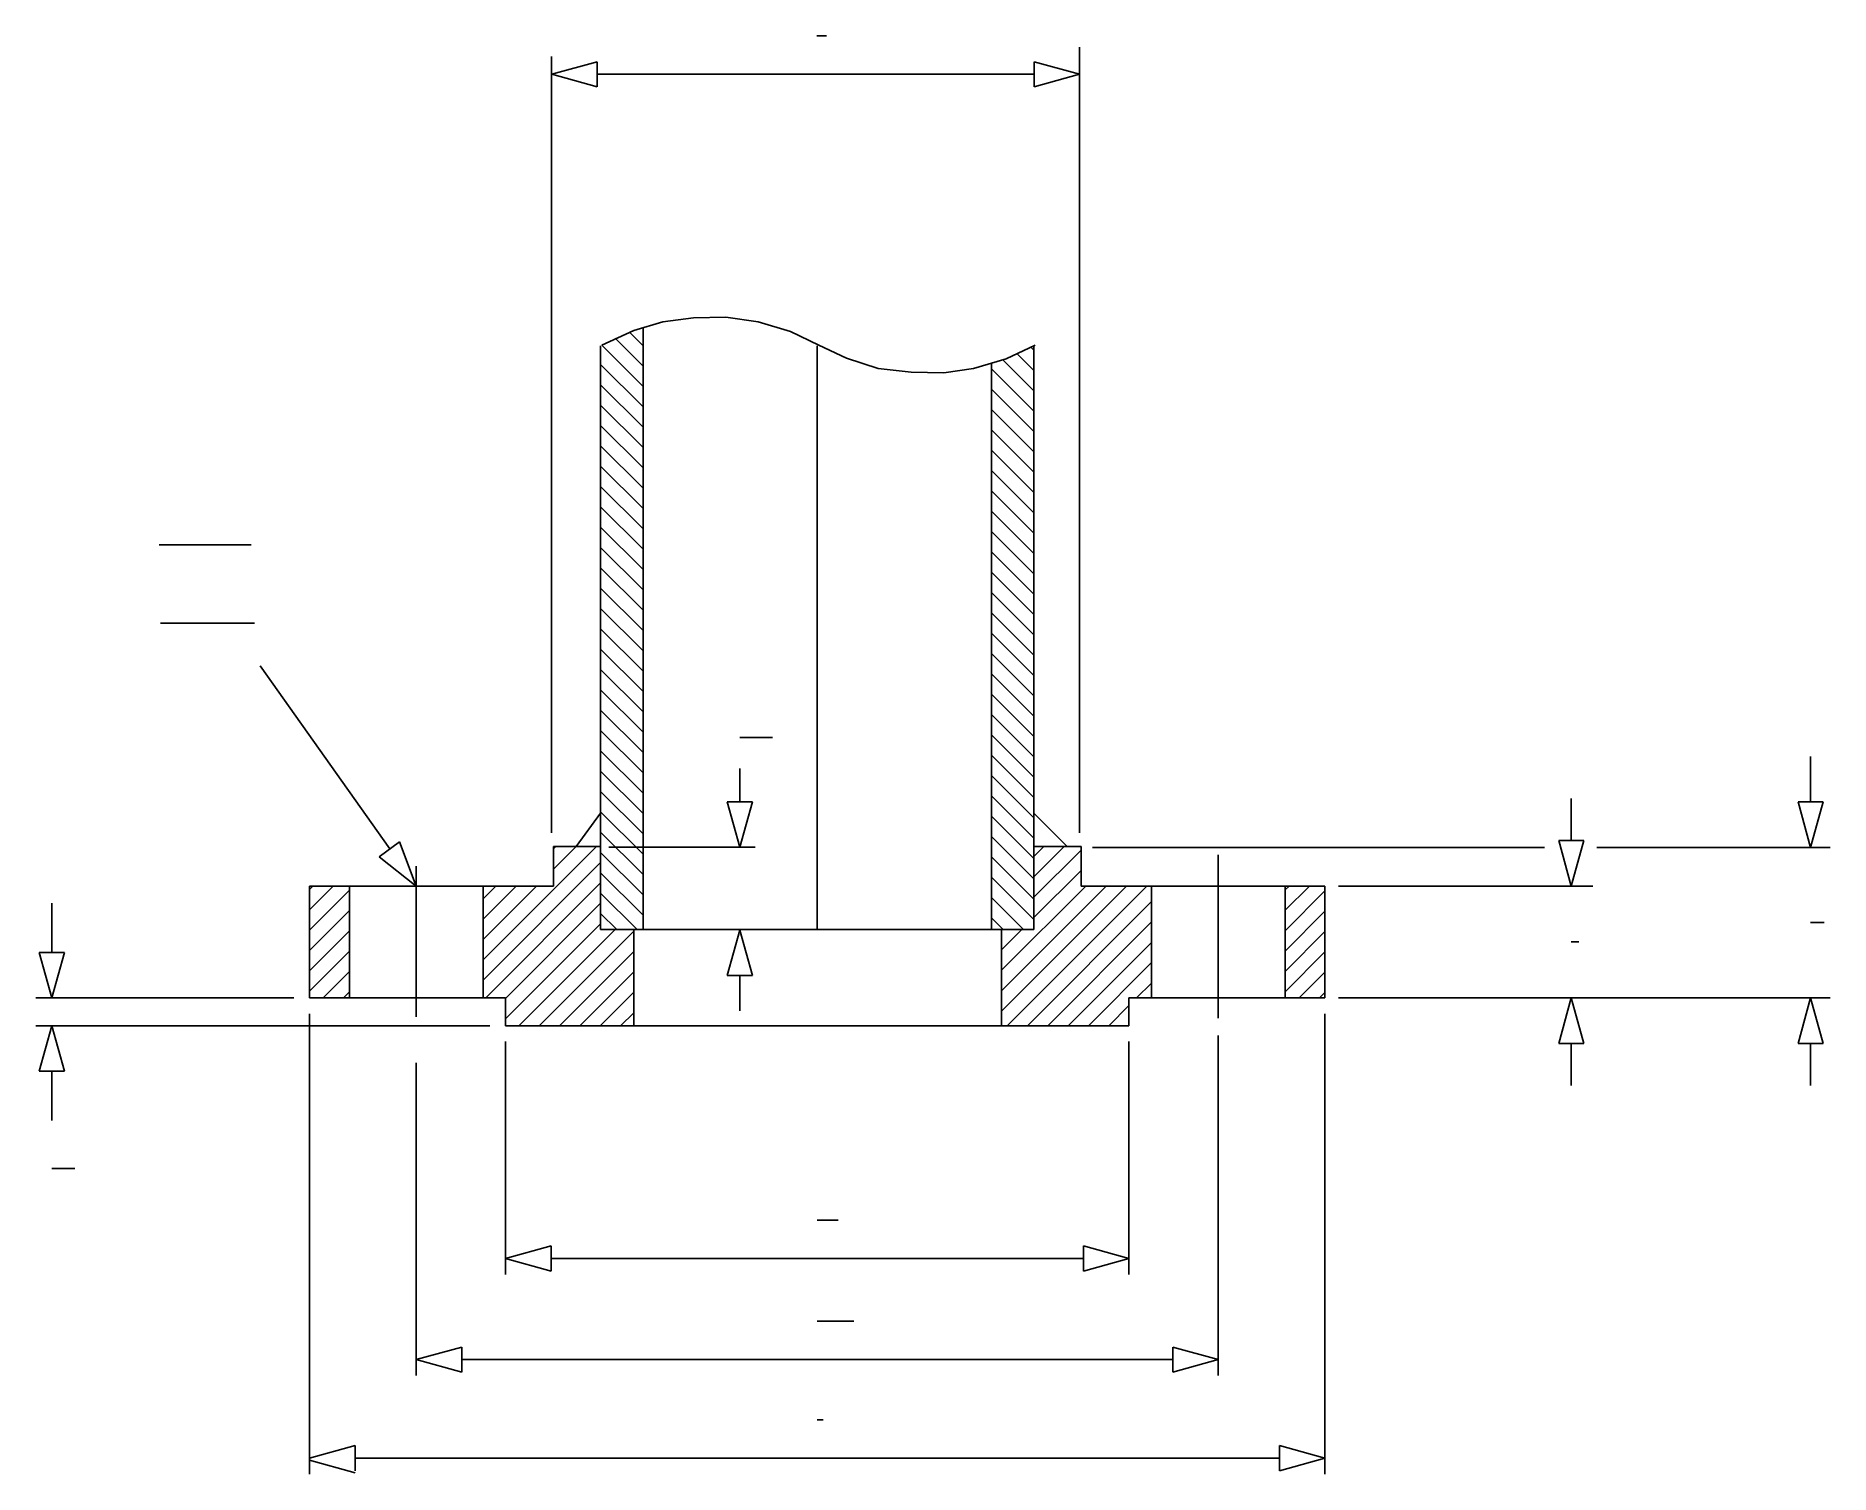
# Model space of a CAD drawing. Extents: x 391 to 1326, y 214 to 964.
import ezdxf

# ---------------------------------------------------------------- set-up
doc = ezdxf.new("R2010")
doc.units = 0
doc.header["$MEASUREMENT"] = 0
doc.layers.add('-1', color=7, linetype='CONTINUOUS')
doc.layers.add('1', color=7, linetype='CONTINUOUS')

msp = doc.modelspace()

# ---------------------------------------------------------------- linework, layer by layer
at = {"layer": '-1', "color": 5, "linetype": 'Continuous'}
for p, q in [((797.89, 964.13), (802.89, 964.13)), ((1316.22, 501.71), (1323.22, 501.71)), ((1191.37, 491.64), (1195.37, 491.64)), ((398.84, 373.54), (410.84, 373.54)), ((798.07, 346.57), (809.08, 346.57)), ((798.09, 293.82), (817.09, 293.82)), ((798.11, 242.43), (801.11, 242.43))]:
    msp.add_line(p, q, dxfattribs=at)
at = {"layer": '-1', "color": 3, "linetype": 'Continuous'}
for p, q in [((683, 944.13), (911, 944.13)), ((575.22, 540.17), (507.61, 635.66)), ((580.23, 543.83), (569.64, 536.1)), ((588.92, 520.81), (580.23, 543.83)), ((588.92, 520.81), (569.64, 536.1)), ((1070.05, 520.81), (1202.64, 520.81)), ((398.84, 486.17), (398.84, 511.88)), ((398.84, 462.46), (392.29, 486.17)), ((405.4, 486.17), (392.29, 486.17)), ((398.84, 462.46), (405.4, 486.17)), ((525.02, 462.46), (390.54, 462.46)), ((1070.05, 462.46), (1326.38, 462.46)), ((533.32, 454.16), (533.32, 214.13)), ((1062.89, 454.16), (1062.89, 214.13)), ((627.27, 447.96), (390.54, 447.96)), ((398.84, 447.96), (392.29, 424.24)), ((398.84, 447.96), (405.4, 424.24)), ((1007.24, 442.93), (1007.24, 265.52)), ((635.57, 439.66), (635.57, 318.27)), ((960.59, 439.66), (960.59, 318.27)), ((392.29, 424.24), (405.4, 424.24)), ((398.84, 398.54), (398.84, 424.24)), ((588.92, 428.54), (588.92, 265.52)), ((635.57, 326.57), (659.28, 333.13)), ((659.28, 320.02), (659.28, 333.13)), ((960.59, 326.57), (936.88, 333.13)), ((936.88, 333.13), (936.88, 320.02)), ((635.57, 326.57), (659.28, 320.02)), ((659.28, 326.57), (936.88, 326.57)), ((960.59, 326.57), (936.88, 320.02)), ((588.92, 273.82), (612.63, 280.37)), ((588.92, 273.82), (612.63, 267.26)), ((612.63, 267.26), (612.63, 280.37)), ((612.63, 273.82), (983.53, 273.82)), ((1007.24, 273.82), (983.53, 280.37)), ((983.53, 280.37), (983.53, 267.26)), ((1007.24, 273.82), (983.53, 267.26)), ((533.32, 222.43), (557.03, 228.99)), ((557.03, 215.87), (557.03, 228.99)), ((1062.89, 222.43), (1039.17, 228.99)), ((1039.17, 228.99), (1039.17, 215.87)), ((533.32, 221.43), (557.03, 214.88)), ((557.03, 222.43), (1039.17, 222.43)), ((1062.89, 222.43), (1039.17, 215.87))]:
    msp.add_line(p, q, dxfattribs=at)
at = {"layer": '-1', "color": 2, "linetype": 'Continuous'}
for p, q in [((454.79, 698.8), (502.79, 698.8)), ((455.56, 657.84), (504.56, 657.84))]:
    msp.add_line(p, q, dxfattribs=at)
at = {"layer": '-1', "color": 7, "linetype": 'Continuous'}
for p, q in [((660.53, 541.34), (660.53, 520.81)), ((533.32, 520.81), (533.32, 462.46)), ((533.32, 520.81), (660.53, 520.81)), ((554.06, 520.81), (554.06, 462.46)), ((623.78, 520.81), (623.78, 462.46)), ((935.67, 520.81), (1062.89, 520.81)), ((972.38, 520.81), (972.38, 462.46)), ((1042.1, 520.81), (1042.1, 462.46)), ((1062.89, 520.81), (1062.89, 462.46)), ((533.32, 462.46), (635.57, 462.46)), ((635.57, 462.46), (635.57, 447.96)), ((960.59, 462.46), (960.59, 447.96)), ((960.59, 462.46), (1062.89, 462.46)), ((635.57, 447.96), (960.59, 447.96))]:
    msp.add_line(p, q, dxfattribs=at)
at = {"layer": '-1', "color": 4, "linetype": 'Continuous'}
for p, q in [((1007.24, 537.14), (1007.24, 451.9)), ((588.92, 531.16), (588.92, 452.65))]:
    msp.add_line(p, q, dxfattribs=at)
at = {"layer": '1', "color": 3, "linetype": 'Continuous'}
for p, q in [((934.83, 548.6), (934.83, 958.25)), ((659.51, 548.6), (659.51, 953.37)), ((659.64, 944.14), (683.36, 950.69)), ((683.36, 950.69), (683.36, 937.58)), ((934.95, 944.14), (911.24, 950.69)), ((911.24, 950.69), (911.24, 937.58)), ((659.64, 944.14), (683.36, 937.58)), ((683.36, 944.14), (716.89, 944.14)), ((871.54, 944.14), (911.24, 944.14)), ((934.95, 944.14), (911.24, 937.58)), ((757.71, 564.77), (757.71, 582.01)), ((1316.22, 588.36), (1316.22, 564.67)), ((757.71, 541.06), (751.16, 564.77)), ((764.27, 564.77), (751.16, 564.77)), ((757.71, 541.06), (764.27, 564.77)), ((1191.37, 566.49), (1191.37, 544.52)), ((1316.22, 540.96), (1309.66, 564.67)), ((1322.78, 564.67), (1309.66, 564.67)), ((1316.22, 540.96), (1322.78, 564.67)), ((1191.37, 520.81), (1184.81, 544.52)), ((1197.93, 544.52), (1184.81, 544.52)), ((1191.37, 520.81), (1197.93, 544.52)), ((689.47, 541.06), (765.67, 541.06)), ((941.73, 540.96), (1177.34, 540.96)), ((1204.67, 540.96), (1326.38, 540.96)), ((757.71, 497.84), (751.16, 474.13)), ((757.71, 497.84), (764.27, 474.13)), ((751.16, 474.13), (764.27, 474.13)), ((757.71, 455.77), (757.71, 474.13)), ((1191.37, 462.46), (1184.81, 438.75)), ((1191.37, 462.46), (1197.93, 438.75)), ((1316.22, 462.46), (1309.66, 438.75)), ((1316.22, 462.46), (1322.78, 438.75)), ((1184.81, 438.75), (1197.93, 438.75)), ((1191.37, 438.75), (1191.37, 416.8)), ((1309.66, 438.75), (1322.78, 438.75)), ((1316.22, 438.75), (1316.22, 416.8))]:
    msp.add_line(p, q, dxfattribs=at)
at = {"layer": '1', "color": 4, "linetype": 'Continuous'}
for p, q in [((702.38, 810.58), (717.62, 814.94)), ((717.62, 814.94), (733.59, 817.15)), ((733.59, 817.15), (750.44, 817.45)), ((750.44, 817.45), (767.3, 814.94)), ((767.3, 814.94), (784.15, 810.06)), ((685.68, 802.88), (702.38, 810.58)), ((707.24, 791.93), (692.7, 806.47)), ((707.24, 802.53), (700.14, 809.64)), ((707.24, 498.09), (707.24, 812.11)), ((784.15, 810.06), (798.94, 802.82)), ((685.12, 541.34), (685.12, 802.57)), ((707.24, 781.32), (685.68, 802.88)), ((798.08, 802.57), (798.08, 498.09)), ((798.94, 802.82), (813.43, 796.02)), ((813.43, 796.02), (829.84, 790.7)), ((879.52, 790.7), (896.67, 795.73)), ((896.67, 795.73), (911.75, 802.82)), ((911.03, 789.66), (902.48, 798.22)), ((911.03, 800.27), (909.55, 801.75)), ((911.03, 541.34), (911.03, 802.57)), ((707.24, 770.71), (685.12, 792.83)), ((829.84, 790.7), (846.99, 788.78)), ((846.99, 788.78), (864.14, 788.49)), ((864.14, 788.49), (879.52, 790.7)), ((888.92, 498.09), (888.92, 793.03)), ((911.03, 768.45), (888.92, 790.56)), ((911.03, 779.06), (894.98, 795.11)), ((707.24, 760.11), (685.12, 782.23)), ((911.03, 757.84), (888.92, 779.96)), ((707.24, 749.5), (685.12, 771.62)), ((911.03, 747.24), (888.92, 769.35)), ((707.24, 738.89), (685.12, 761.01)), ((911.03, 736.63), (888.92, 758.74)), ((707.24, 728.29), (685.12, 750.41)), ((707.24, 717.68), (685.12, 739.8)), ((911.03, 726.03), (888.92, 748.14)), ((911.03, 715.42), (888.92, 737.53)), ((707.24, 707.07), (685.12, 729.19)), ((911.03, 704.81), (888.92, 726.92)), ((707.24, 696.47), (685.12, 718.59)), ((911.03, 694.21), (888.92, 716.32)), ((707.24, 685.86), (685.12, 707.98)), ((911.03, 683.6), (888.92, 705.71)), ((707.24, 675.25), (685.12, 697.37)), ((911.03, 672.99), (888.92, 695.1)), ((707.24, 664.65), (685.12, 686.77)), ((911.03, 662.39), (888.92, 684.5)), ((707.24, 654.04), (685.12, 676.16)), ((911.03, 651.78), (888.92, 673.89)), ((707.24, 643.43), (685.12, 665.55)), ((911.03, 641.17), (888.92, 663.28)), ((707.24, 632.83), (685.12, 654.95)), ((911.03, 630.57), (888.92, 652.68)), ((707.24, 622.22), (685.12, 644.34)), ((911.03, 619.96), (888.92, 642.07)), ((707.24, 611.61), (685.12, 633.73)), ((911.03, 609.35), (888.92, 631.46)), ((707.24, 601.01), (685.12, 623.13)), ((911.03, 598.75), (888.92, 620.86)), ((707.24, 590.4), (685.12, 612.52)), ((911.03, 588.14), (888.92, 610.25)), ((707.24, 579.79), (685.12, 601.91)), ((911.03, 577.53), (888.92, 599.65)), ((707.24, 569.19), (685.12, 591.31)), ((707.24, 558.58), (685.12, 580.7)), ((911.03, 566.93), (888.92, 589.04)), ((911.03, 556.32), (888.92, 578.43)), ((707.24, 547.97), (685.12, 570.09)), ((911.03, 545.71), (888.92, 567.83)), ((685.12, 558.73), (672.27, 541.34)), ((707.24, 537.37), (685.12, 559.49)), ((911.03, 535.11), (888.92, 557.22)), ((911.03, 558.73), (928.42, 541.34)), ((707.24, 526.76), (685.12, 548.88)), ((911.03, 524.5), (888.92, 546.61)), ((623.78, 482.26), (682.87, 541.34)), ((660.53, 540.22), (661.66, 541.34)), ((660.53, 529.61), (672.26, 541.34)), ((707.24, 516.16), (685.12, 538.27)), ((911.03, 513.89), (888.92, 536.01)), ((911.03, 536.16), (916.21, 541.34)), ((911.03, 525.55), (926.82, 541.34)), ((911.03, 514.95), (935.67, 539.58)), ((623.78, 471.65), (685.12, 532.99)), ((707.24, 505.55), (685.12, 527.67)), ((911.03, 503.29), (888.92, 525.4)), ((911.03, 504.34), (935.67, 528.98)), ((533.32, 519.07), (535.06, 520.81)), ((533.32, 508.47), (545.67, 520.81)), ((533.32, 497.86), (554.06, 518.6)), ((623.78, 514.08), (630.52, 520.81)), ((623.78, 503.47), (641.12, 520.81)), ((623.78, 492.86), (651.73, 520.81)), ((625.2, 462.46), (685.12, 522.39)), ((704.09, 498.09), (685.12, 517.06)), ((905.62, 498.09), (888.92, 514.79)), ((894.14, 476.84), (938.11, 520.81)), ((894.14, 466.23), (948.72, 520.81)), ((894.14, 455.63), (959.32, 520.81)), ((897.07, 447.96), (969.93, 520.81)), ((1042.1, 518.74), (1044.18, 520.81)), ((1042.1, 508.13), (1054.78, 520.81)), ((1042.1, 497.52), (1062.89, 518.31)), ((533.32, 487.25), (554.06, 508)), ((635.57, 462.22), (685.12, 511.78)), ((693.49, 498.09), (685.12, 506.45)), ((907.68, 447.96), (972.38, 512.66)), ((1042.1, 486.92), (1062.89, 507.7)), ((533.32, 476.65), (554.06, 497.39)), ((635.57, 451.62), (685.12, 501.17)), ((642.51, 447.96), (692.65, 498.09)), ((653.12, 447.96), (702.36, 497.19)), ((895.01, 498.09), (888.92, 504.19)), ((894.14, 498.05), (894.18, 498.09)), ((894.14, 487.45), (904.78, 498.09)), ((918.29, 447.96), (972.38, 502.05)), ((1042.1, 476.31), (1062.89, 497.1)), ((533.32, 466.04), (554.06, 486.78)), ((928.89, 447.96), (972.38, 491.44)), ((663.73, 447.96), (702.36, 486.58)), ((939.5, 447.96), (972.38, 480.84)), ((1042.1, 465.7), (1062.89, 486.49)), ((540.35, 462.46), (554.06, 476.18)), ((674.33, 447.96), (702.36, 475.98)), ((964.61, 462.46), (972.38, 470.23)), ((1049.47, 462.46), (1062.89, 475.88)), ((550.95, 462.46), (554.06, 465.57)), ((684.94, 447.96), (702.36, 465.37)), ((1060.07, 462.46), (1062.89, 465.28)), ((695.55, 447.96), (702.36, 454.76)), ((950.11, 447.96), (960.59, 458.44))]:
    msp.add_line(p, q, dxfattribs=at)
at = {"layer": '1', "color": 5, "linetype": 'Continuous'}
msp.add_line((757.71, 598.21), (774.71, 598.21), dxfattribs=at)
at = {"layer": '1', "color": 7, "linetype": 'Continuous'}
for p, q in [((660.53, 541.34), (685.12, 541.34)), ((685.12, 498.09), (685.12, 541.34)), ((911.03, 541.34), (935.67, 541.34)), ((911.03, 498.09), (911.03, 541.34)), ((935.67, 541.34), (935.67, 520.81)), ((685.12, 498.09), (911.03, 498.09)), ((702.36, 498.09), (702.36, 447.96)), ((894.14, 498.09), (894.14, 447.96))]:
    msp.add_line(p, q, dxfattribs=at)

doc.saveas('drawing.dxf')
